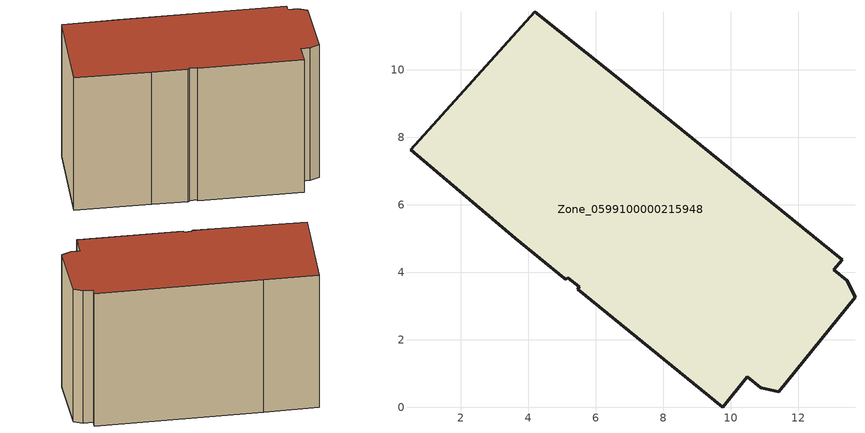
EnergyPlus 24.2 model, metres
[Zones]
Zone_0599100000215948
 floor ground (C_G): 5.12,3.79 5.06,3.82 3.61,5.01 0.51,7.63 4.19,11.72 6.44,9.92 13.29,4.37 13.05,4.07 13.45,3.75 13.68,3.26 11.41,0.46 10.88,0.58 10.48,0.9 9.76,0 5.46,3.5 5.5,3.58 5.16,3.84 z0
 wall outside (C_F): 10.48,0.9 10.88,0.58 11.41,0.46 13.68,3.26 13.45,3.75 13.05,4.07 13.29,4.37 6.44,9.92 4.19,11.72 0.51,7.63 3.61,5.01 5.06,3.82 5.12,3.79 5.16,3.84 5.5,3.58 5.46,3.5 9.76,0 10.48,0.9 z0:7.84
 roof outside (C_R): 6.44,9.92 4.19,11.72 0.51,7.63 3.61,5.01 5.06,3.82 5.12,3.79 5.16,3.84 5.5,3.58 5.46,3.5 9.76,0 10.48,0.9 10.88,0.58 11.41,0.46 13.68,3.26 13.45,3.75 13.05,4.07 13.29,4.37 z7.84
[BUILDING]
Pand.0599100000215948: North Axis=0; Terrain=City; Loads Convergence Tolerance Value=0.04; Temperature Convergence Tolerance Value=0.4; Solar Distribution=FullExterior; Maximum Number of Warmup Days=25; Minimum Number of Warmup Days=1
[Site:Location]
Rotterdam.The.Hague.AP_ZH_NLD Design_Conditions: Latitude=51.96; Longitude=4.45; Time Zone=1; Elevation=-4.5
[SITE:GROUNDTEMPERATURE:BUILDINGSURFACE]
18, 18, 18, 18, 18, 18, 18, 18, 18, 18, 18, 18
[MATERIAL] Thermal Absorptance=0.9; Solar Absorptance=0.7; Visible Absorptance=0.7
Name | Roughness | Thickness | Conductivity | Density | Specific Heat
G.TC.1946 | MediumSmooth | 0.15 | 1 | 540 | 1210
F.TC.1946 | Rough | 0.3 | 0.857143 | 1920 | 840
R.TC.1946 | MediumRough | 0.2 | 0.909091 | 1500 | 1000
[CONSTRUCTION]
C_G: G.TC.1946
C_F: F.TC.1946
C_R: R.TC.1946
[ZONE]
Zone_0599100000215948: Type=1; Multiplier=1; Ceiling Height=Autocalculate; Volume=Autocalculate; Floor Area=autocalculate; Part of Total Floor Area=Yes
[ZONEINFILTRATION:DESIGNFLOWRATE]
Infil_Zone_0599100000215948: Zone or ZoneList or Space or SpaceList=Zone_0599100000215948; Schedule=AlwaysOn; Design Flow Rate Calculation Method=Flow/Area; Flow Rate per Floor Area=0.003; Constant Term Coefficient=1; Temperature Term Coefficient=0; Velocity Term Coefficient=0; Velocity Squared Term Coefficient=0
[HVACTEMPLATE:ZONE:IDEALLOADSAIRSYSTEM]
Zone_0599100000215948: Maximum Heating Supply Air Temperature=50; Minimum Cooling Supply Air Temperature=13; Maximum Heating Supply Air Humidity Ratio=0.0156; Minimum Cooling Supply Air Humidity Ratio=0.0077; Heating Limit=NoLimit; Cooling Limit=NoLimit; Dehumidification Control Type=ConstantSensibleHeatRatio; Cooling Sensible Heat Ratio=0.7; Dehumidification Setpoint=60; Humidification Control Type=None; Humidification Setpoint=30; Outdoor Air Method=None; Outdoor Air Flow Rate per Person=0.00944; Outdoor Air Flow Rate per Zone Floor Area=0; Outdoor Air Flow Rate per Zone=0; Demand Controlled Ventilation Type=None; Outdoor Air Economizer Type=NoEconomizer; Heat Recovery Type=None; Sensible Heat Recovery Effectiveness=0.7; Latent Heat Recovery Effectiveness=0.65
[ZONECONTROL:THERMOSTAT]
ThermostatControl_Zone_0599100000215948: Zone or ZoneList=Zone_0599100000215948; Control Type Schedule=DualSetpointControlType; Control 1=Thermostat_Zone_0599100000215948; Temperature Difference Between Cutout And Setpoint=0
[THERMOSTATSETPOINT:DUALSETPOINT]
Thermostat_Zone_0599100000215948: Heating Setpoint Temperature Schedule=HeatingSetpoint_Zone_0599100000215948; Cooling Setpoint Temperature Schedule=CoolingSetpoint_Zone_0599100000215948
[SCHEDULE:COMPACT]
HeatingSetpoint_Zone_0599100000215948: Through: 12/31, For: AllDays, Until: 24:00, 21
CoolingSetpoint_Zone_0599100000215948: Through: 12/31, For: AllDays, Until: 24:00, 24
DualSetpointControlType: Through: 12/31, For: AllDays, Until: 24:00, 4
AlwaysOn: Through: 12/31, For: AllDays, Until: 24:00, 1
